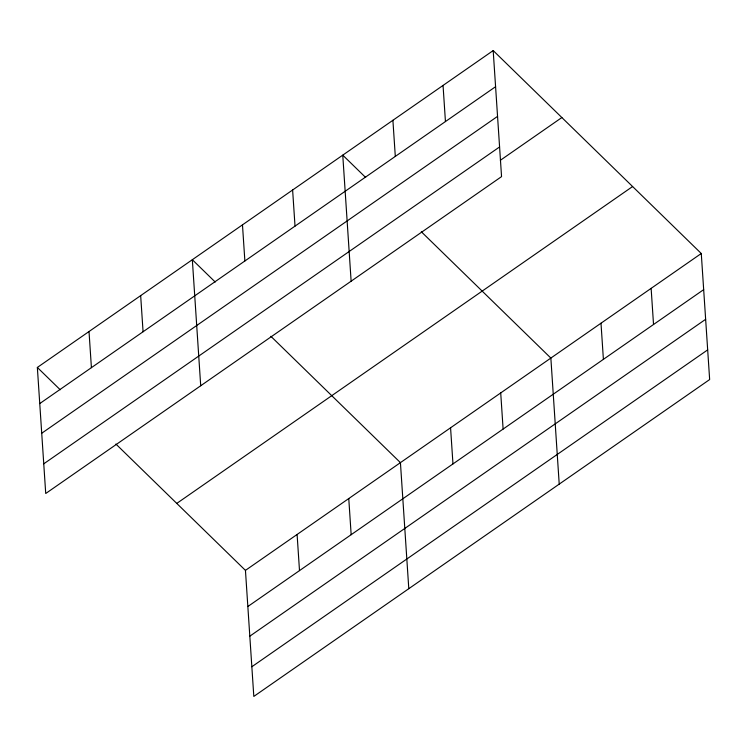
<?xml version="1.0" encoding="UTF-8"?>
<svg xmlns="http://www.w3.org/2000/svg" width="747" height="747" viewBox="0 0 747 747"><rect width="100%" height="100%" fill="white"/><g stroke="black" fill="none" stroke-linecap="round" stroke-linejoin="round"><path stroke-width="1.12" d="M493.188 50.572L501.554 176.619L45.726 493.496L37.35 367.449L493.188 50.572L701.274 253.504L709.65 379.551L253.812 696.428L245.446 570.381L115.897 444.045M39.75 403.576L495.588 86.699M41.72 433.251L497.558 116.373M43.756 463.822L499.584 146.944M500.359 160.288L561.856 117.54M176.768 503.413L632.606 186.535M245.446 570.381L701.274 253.504M247.845 606.517L703.674 289.64M249.815 636.183L705.644 319.305M251.842 666.754L707.68 349.876M365.647 177.459L342.761 155.143L351.127 281.189M421.299 231.738L550.856 358.074L559.223 484.121M215.22 282.03L192.334 259.713L200.71 385.76M270.881 336.309L400.429 462.645L408.796 588.692M37.35 367.449L60.236 389.775M651.132 288.361L653.532 324.497M600.999 323.218L603.399 359.354M500.714 392.931L503.114 429.067M443.046 85.429L445.445 121.556M450.572 427.788L452.971 463.915M392.903 120.286L395.303 156.412M348.765 498.557L351.165 534.693M292.619 189.999L295.018 226.126M297.101 534.469L299.5 570.605M242.476 224.856L244.876 260.983M140.669 295.625L143.069 331.752M89.014 331.537L91.414 367.664"/></g></svg>
